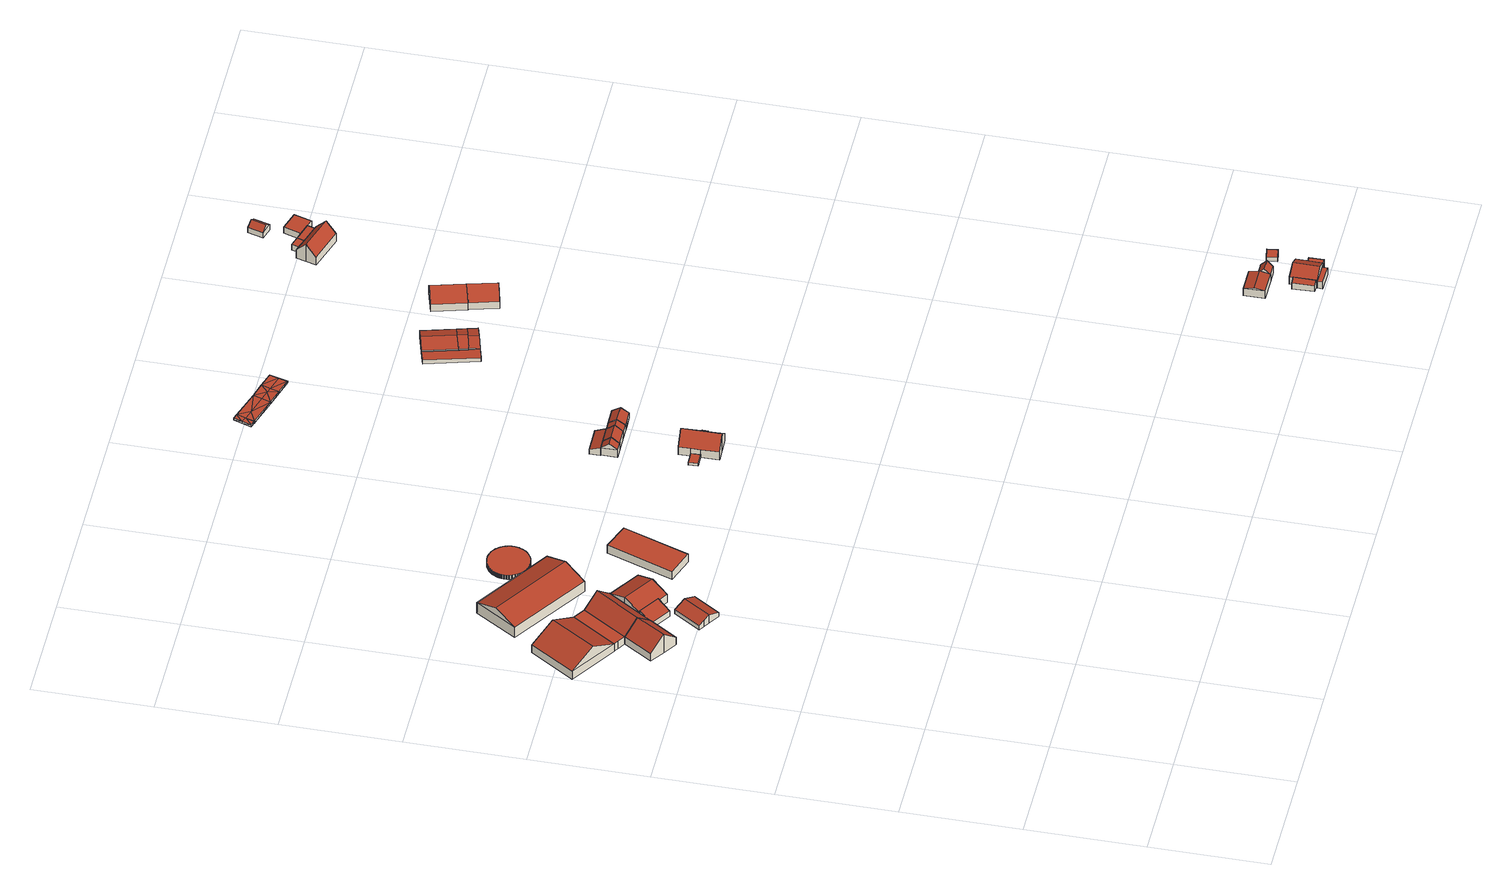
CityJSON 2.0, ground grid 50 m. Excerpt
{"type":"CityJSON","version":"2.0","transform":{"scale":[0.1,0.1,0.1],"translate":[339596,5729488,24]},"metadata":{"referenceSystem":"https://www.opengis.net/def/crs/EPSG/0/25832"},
"CityObjects":{
"building1":{"type":"Building","attributes":{"name":"Schniederskath","Geometrietyp2DReferenz":"3000","Gemeindeschluessel":"05170012","function":"31001_1210","roofType":"3100","measuredHeight":9.64},"address":[{"country":"Germany","locality":"Hamminkeln","thoroughfareNumber":"18","thoroughfareName":"Am Mühlenbach"}],"geometry":[{"type":"Solid","lod":"2","boundaries":[[[[0,1,2,3]],[[4,5,1,0]],[[6,7,5,4]],[[8,9,7,6]],[[10,11,9,8]],[[12,13,11,10]],[[3,2,13,12]],[[4,0,3,6]],[[12,10,8,6,3]],[[1,5,7,9,11,13,2]]]],"semantics":{"surfaces":[{"type":"WallSurface"},{"type":"RoofSurface"},{"type":"GroundSurface"}],"values":[[0,0,0,0,0,0,0,1,1,2]]}}]},
"building2":{"type":"Building","attributes":{"Gemeindeschluessel":"05170012","Geometrietyp2DReferenz":"3000","function":"31001_2720"},"address":[{"country":"Germany","locality":"Hamminkeln","thoroughfareNumber":"18","thoroughfareName":"Am Mühlenbach"}],"children":["building2-1","building2-2"]},
"building2-1":{"type":"BuildingPart","attributes":{"roofType":"3100","measuredHeight":9.99},"parents":["building2"],"geometry":[{"type":"MultiSurface","lod":"2","boundaries":[[[14,15,16,17]],[[18,19,15,14]],[[17,16,20,21]],[[14,22,18]],[[21,23,17]],[[17,23,22,14]],[[18,22,23,21]],[[15,19,20,16]],[[24,25,20,19]],[[25,24,18,21]]],"semantics":{"surfaces":[{"type":"WallSurface"},{"type":"RoofSurface"},{"type":"GroundSurface"},{"type":"ClosureSurface"}],"values":[0,0,0,0,0,1,1,2,0,3]}}]},
"building2-2":{"type":"BuildingPart","attributes":{"roofType":"1000","measuredHeight":3.8},"address":[{"country":"Germany","locality":"Hamminkeln","thoroughfareNumber":"18","thoroughfareName":"Am Mühlenbach"}],"parents":["building2"],"geometry":[{"type":"Solid","lod":"2","boundaries":[[[[21,25,26,27]],[[28,29,24,18]],[[4,30,29,28]],[[27,26,30,4]],[[28,18,21,27,4]],[[25,24,29,30,26]],[[18,24,25,21]]]],"semantics":{"surfaces":[{"type":"WallSurface"},{"type":"RoofSurface"},{"type":"GroundSurface"},{"type":"ClosureSurface"}],"values":[[0,0,0,0,1,2,3]]}}]},
"building3":{"type":"Building","attributes":{"Geometrietyp2DReferenz":"3000","Gemeindeschluessel":"05170012","function":"31001_2720","roofType":"3100","measuredHeight":9.67},"address":[{"country":"Germany","locality":"Hamminkeln","thoroughfareNumber":"18","thoroughfareName":"Am Mühlenbach"}],"geometry":[{"type":"Solid","lod":"2","boundaries":[[[[8,31,32,33]],[[4,30,31,8]],[[28,29,30,4]],[[33,32,29,28]],[[8,6,4]],[[28,34,33]],[[33,34,6,8]],[[4,6,34,28]],[[31,30,29,32]]]],"semantics":{"surfaces":[{"type":"WallSurface"},{"type":"RoofSurface"},{"type":"GroundSurface"}],"values":[[0,0,0,0,0,0,1,1,2]]}}]},
"building4":{"type":"Building","attributes":{"Geometrietyp2DReferenz":"3000","Gemeindeschluessel":"05170012","function":"31001_2720","roofType":"3100","measuredHeight":4.35},"address":[{"country":"Germany","locality":"Hamminkeln","thoroughfareNumber":"18","thoroughfareName":"Am Mühlenbach"}],"geometry":[{"type":"Solid","lod":"2","boundaries":[[[[35,36,37,38]],[[39,40,36,35]],[[41,42,40,39]],[[43,44,42,41]],[[45,46,44,43]],[[47,48,46,45]],[[49,50,48,47]],[[38,37,50,49]],[[38,49,47,45,35]],[[43,41,39,35,45]],[[36,40,42,44,46,48,50,37]]]],"semantics":{"surfaces":[{"type":"WallSurface"},{"type":"RoofSurface"},{"type":"GroundSurface"}],"values":[[0,0,0,0,0,0,0,0,1,1,2]]}}]},
"building5":{"type":"Building","attributes":{"Gemeindeschluessel":"05170012","Geometrietyp2DReferenz":"3000","function":"31001_2720"},"address":[{"country":"Germany","locality":"Hamminkeln","thoroughfareNumber":"18","thoroughfareName":"Am Mühlenbach"}],"children":["building5-1","building5-2"]},
"building5-1":{"type":"BuildingPart","attributes":{"roofType":"3100","measuredHeight":7.13},"parents":["building5"],"geometry":[{"type":"Solid","lod":"2","boundaries":[[[[51,52,53,54]],[[33,55,52,51]],[[56,57,55,33]],[[58,59,57,56]],[[60,61,59,58]],[[62,63,61,60]],[[64,65,63,62]],[[66,67,65,64]],[[60,58,56,33,51,62]],[[54,66,64,62,51]],[[53,52,55,57,59,61,63,65,67]],[[66,54,53,67]]]],"semantics":{"surfaces":[{"type":"WallSurface"},{"type":"RoofSurface"},{"type":"GroundSurface"},{"type":"ClosureSurface"}],"values":[[0,0,0,0,0,0,0,0,1,1,2,3]]}}]},
"building5-2":{"type":"BuildingPart","attributes":{"roofType":"2100","measuredHeight":5.29},"parents":["building5"],"geometry":[{"type":"MultiSurface","lod":"2","boundaries":[[[68,69,70,71]],[[72,53,69,68]],[[73,74,67,75]],[[71,70,74,73]],[[75,72,68,71,73]],[[69,53,67,74,70]],[[72,75,66,54]],[[67,53,54,66]]],"semantics":{"surfaces":[{"type":"WallSurface"},{"type":"RoofSurface"},{"type":"GroundSurface"},{"type":"ClosureSurface"}],"values":[0,0,0,0,1,2,0,3]}}]},
"building6":{"type":"Building","attributes":{"Geometrietyp2DReferenz":"3000","Gemeindeschluessel":"05170012","function":"31001_2720","roofType":"3100","measuredHeight":9.01},"address":[{"country":"Germany","locality":"Hamminkeln","thoroughfareNumber":"18","thoroughfareName":"Am Mühlenbach"}],"geometry":[{"type":"Solid","lod":"2","boundaries":[[[[76,77,78,79]],[[80,81,77,76]],[[82,83,81,80]],[[79,78,83,82]],[[76,84,80]],[[82,85,79]],[[79,85,84,76]],[[80,84,85,82]],[[77,81,83,78]]]],"semantics":{"surfaces":[{"type":"WallSurface"},{"type":"RoofSurface"},{"type":"GroundSurface"}],"values":[[0,0,0,0,0,0,1,1,2]]}}]},
"building7":{"type":"Building","attributes":{"Geometrietyp2DReferenz":"3000","Gemeindeschluessel":"05170012","function":"31001_2720","roofType":"1000","measuredHeight":4.17},"address":[{"country":"Germany","locality":"Hamminkeln","thoroughfareNumber":"18","thoroughfareName":"Am Mühlenbach"}],"geometry":[{"type":"Solid","lod":"2","boundaries":[[[[86,87,88,89]],[[90,91,87,86]],[[92,93,91,90]],[[89,88,93,92]],[[90,86,89,92]],[[87,91,93,88]]]],"semantics":{"surfaces":[{"type":"WallSurface"},{"type":"RoofSurface"},{"type":"GroundSurface"}],"values":[[0,0,0,0,1,2]]}}]},
"building8":{"type":"Building","attributes":{"Geometrietyp2DReferenz":"3000","Gemeindeschluessel":"05170012","function":"51003_1201","roofType":"1000","measuredHeight":1.95},"geometry":[{"type":"Solid","lod":"2","boundaries":[[[[94,95,96,97]],[[98,99,95,94]],[[100,101,99,98]],[[102,103,101,100]],[[104,105,103,102]],[[106,107,105,104]],[[108,109,107,106]],[[110,111,109,108]],[[112,113,111,110]],[[114,115,113,112]],[[116,117,115,114]],[[118,119,117,116]],[[120,121,119,118]],[[122,123,121,120]],[[124,125,123,122]],[[126,127,125,124]],[[128,129,127,126]],[[130,131,129,128]],[[132,133,131,130]],[[134,135,133,132]],[[136,137,135,134]],[[138,139,137,136]],[[140,141,139,138]],[[142,143,141,140]],[[144,145,143,142]],[[146,147,145,144]],[[148,149,147,146]],[[150,151,149,148]],[[152,153,151,150]],[[154,155,153,152]],[[156,157,155,154]],[[158,159,157,156]],[[160,161,159,158]],[[162,163,161,160]],[[164,165,163,162]],[[166,167,165,164]],[[168,169,167,166]],[[170,171,169,168]],[[172,173,171,170]],[[174,175,173,172]],[[176,177,175,174]],[[178,179,177,176]],[[180,181,179,178]],[[182,183,181,180]],[[184,185,183,182]],[[186,187,185,184]],[[188,189,187,186]],[[190,191,189,188]],[[192,193,191,190]],[[194,195,193,192]],[[196,197,195,194]],[[198,199,197,196]],[[200,201,199,198]],[[202,203,201,200]],[[204,205,203,202]],[[206,207,205,204]],[[208,209,207,206]],[[210,211,209,208]],[[212,213,211,210]],[[214,215,213,212]],[[216,217,215,214]],[[218,219,217,216]],[[220,221,219,218]],[[222,223,221,220]],[[224,225,223,222]],[[226,227,225,224]],[[228,229,227,226]],[[230,231,229,228]],[[232,233,231,230]],[[234,235,233,232]],[[236,237,235,234]],[[238,239,237,236]],[[240,241,239,238]],[[242,243,241,240]],[[244,245,243,242]],[[246,247,245,244]],[[248,249,247,246]],[[250,251,249,248]],[[252,253,251,250]],[[254,255,253,252]],[[256,257,255,254]],[[258,259,257,256]],[[260,261,259,258]],[[262,263,261,260]],[[264,265,263,262]],[[266,267,265,264]],[[268,269,267,266]],[[270,271,269,268]],[[272,273,271,270]],[[274,275,273,272]],[[276,277,275,274]],[[278,279,277,276]],[[280,281,279,278]],[[282,283,281,280]],[[284,285,283,282]],[[286,287,285,284]],[[288,289,287,286]],[[290,291,289,288]],[[292,293,291,290]],[[294,295,293,292]],[[296,297,295,294]],[[298,299,297,296]],[[300,301,299,298]],[[302,303,301,300]],[[304,305,303,302]],[[97,96,305,304]],[[302,300,298,296,294,292,290,288,286,284,282,280,278,276,274,272,270,268,266,264,262,260,258,256,254,252,250,248,246,244,242,240,238,236,234,232,230,228,226,224,222,220,218,216,214,212,210,208,206,204,202,200,198,196,194,192,190,188,186,184,182,180,178,176,174,172,170,168,166,164,162,160,158,156,154,152,150,148,146,144,142,140,138,136,134,132,130,128,126,124,122,120,118,116,114,112,110,108,106,104,102,100,98,94,97,304]],[[95,99,101,103,105,107,109,111,113,115,117,119,121,123,125,127,129,131,133,135,137,139,141,143,145,147,149,151,153,155,157,159,161,163,165,167,169,171,173,175,177,179,181,183,185,187,189,191,193,195,197,199,201,203,205,207,209,211,213,215,217,219,221,223,225,227,229,231,233,235,237,239,241,243,245,247,249,251,253,255,257,259,261,263,265,267,269,271,273,275,277,279,281,283,285,287,289,291,293,295,297,299,301,303,305,96]]]],"semantics":{"surfaces":[{"type":"WallSurface"},{"type":"RoofSurface"},{"type":"GroundSurface"}],"values":[[0,0,0,0,0,0,0,0,0,0,0,0,0,0,0,0,0,0,0,0,0,0,0,0,0,0,0,0,0,0,0,0,0,0,0,0,0,0,0,0,0,0,0,0,0,0,0,0,0,0,0,0,0,0,0,0,0,0,0,0,0,0,0,0,0,0,0,0,0,0,0,0,0,0,0,0,0,0,0,0,0,0,0,0,0,0,0,0,0,0,0,0,0,0,0,0,0,0,0,0,0,0,0,0,0,0,1,2]]}}]},
"building9":{"type":"Building","attributes":{"Geometrietyp2DReferenz":"3000","Gemeindeschluessel":"05170016","function":"31001_1210","roofType":"9999","measuredHeight":1.26},"address":[{"country":"Germany","locality":"Hünxe","thoroughfareNumber":"5","thoroughfareName":"An der Issel"}],"geometry":[{"type":"Solid","lod":"2","boundaries":[[[[306,307,308,309]],[[307,310,311,308]],[[306,312,310,307]],[[309,313,312,306]],[[308,311,313,309]],[[310,312,313,311]]]],"semantics":{"surfaces":[{"type":"RoofSurface"},{"type":"WallSurface"},{"type":"GroundSurface"}],"values":[[0,1,1,1,1,2]]}}]},
"building10":{"type":"Building","attributes":{"name":"Paßmann","Geometrietyp2DReferenz":"3000","Gemeindeschluessel":"05170016","function":"31001_1210","roofType":"3100","measuredHeight":8.77},"address":[{"country":"Germany","locality":"Hünxe","thoroughfareNumber":"5","thoroughfareName":"An der Issel"}],"geometry":[{"type":"Solid","lod":"2","boundaries":[[[[314,315,316,317]],[[318,319,315,314]],[[320,321,319,318]],[[322,323,321,320]],[[324,325,323,322]],[[326,327,325,324]],[[328,329,327,326]],[[330,331,329,328]],[[332,333,331,330]],[[317,316,333,332]],[[324,322,320,318,314,326]],[[317,332,330,328,326,314]],[[315,319,321,323,325,327,329,331,333,316]]]],"semantics":{"surfaces":[{"type":"WallSurface"},{"type":"RoofSurface"},{"type":"GroundSurface"}],"values":[[0,0,0,0,0,0,0,0,0,0,1,1,2]]}}]},
"building11":{"type":"Building","attributes":{"Geometrietyp2DReferenz":"3000","Gemeindeschluessel":"05170016","function":"31001_2720","roofType":"3100","measuredHeight":6.49},"address":[{"country":"Germany","locality":"Hünxe","thoroughfareNumber":"5","thoroughfareName":"An der Issel"}],"geometry":[{"type":"Solid","lod":"2","boundaries":[[[[334,335,336,337]],[[338,339,335,334]],[[340,341,339,338]],[[337,336,341,340]],[[334,342,338]],[[340,343,337]],[[337,343,342,334]],[[338,342,343,340]],[[335,339,341,336]]]],"semantics":{"surfaces":[{"type":"WallSurface"},{"type":"RoofSurface"},{"type":"GroundSurface"}],"values":[[0,0,0,0,0,0,1,1,2]]}}]},
"building12":{"type":"Building","attributes":{"Geometrietyp2DReferenz":"3000","Gemeindeschluessel":"05170016","function":"31001_2720","roofType":"2100","measuredHeight":3.95},"address":[{"country":"Germany","locality":"Hünxe","thoroughfareNumber":"5","thoroughfareName":"An der Issel"}],"geometry":[{"type":"Solid","lod":"2","boundaries":[[[[338,344,345,346]],[[347,348,344,338]],[[349,350,348,347]],[[351,352,350,349]],[[353,354,352,351]],[[346,345,354,353]],[[351,349,347,338,346,353]],[[344,348,350,352,354,345]]]],"semantics":{"surfaces":[{"type":"WallSurface"},{"type":"RoofSurface"},{"type":"GroundSurface"}],"values":[[0,0,0,0,0,0,1,2]]}}]},
"building13":{"type":"Building","attributes":{"Geometrietyp2DReferenz":"3000","Gemeindeschluessel":"05170016","function":"31001_2720","roofType":"3100","measuredHeight":6.54},"address":[{"country":"Germany","locality":"Hünxe","thoroughfareNumber":"5","thoroughfareName":"An der Issel"}],"geometry":[{"type":"Solid","lod":"2","boundaries":[[[[337,355,356,357]],[[340,358,355,337]],[[359,360,358,340]],[[357,356,360,359]],[[337,343,340]],[[359,361,357]],[[357,361,343,337]],[[340,343,361,359]],[[355,358,360,356]]]],"semantics":{"surfaces":[{"type":"WallSurface"},{"type":"RoofSurface"},{"type":"GroundSurface"}],"values":[[0,0,0,0,0,0,1,1,2]]}}]},
"building14":{"type":"Building","attributes":{"Geometrietyp2DReferenz":"3000","Gemeindeschluessel":"05170016","function":"31001_2720","roofType":"1000","measuredHeight":1.88},"address":[{"country":"Germany","locality":"Hünxe","thoroughfareNumber":"5","thoroughfareName":"An der Issel"}],"geometry":[{"type":"Solid","lod":"2","boundaries":[[[[362,363,364,365]],[[366,367,363,362]],[[368,369,367,366]],[[365,364,369,368]],[[366,362,365,368]],[[363,367,369,364]]]],"semantics":{"surfaces":[{"type":"WallSurface"},{"type":"RoofSurface"},{"type":"GroundSurface"}],"values":[[0,0,0,0,1,2]]}}]},
"building15":{"type":"Building","attributes":{"Geometrietyp2DReferenz":"3000","Gemeindeschluessel":"05170016","function":"31001_2720","roofType":"3100","measuredHeight":5.15},"address":[{"country":"Germany","locality":"Hünxe","thoroughfareNumber":"5","thoroughfareName":"An der Issel"}],"geometry":[{"type":"Solid","lod":"2","boundaries":[[[[370,371,372,373]],[[374,375,371,370]],[[376,377,375,374]],[[378,379,377,376]],[[380,381,379,378]],[[382,383,381,380]],[[373,372,383,382]],[[378,376,374,370,380]],[[373,382,380,370]],[[371,375,377,379,381,383,372]]]],"semantics":{"surfaces":[{"type":"WallSurface"},{"type":"RoofSurface"},{"type":"GroundSurface"}],"values":[[0,0,0,0,0,0,0,1,1,2]]}}]},
"building16":{"type":"Building","attributes":{"Geometrietyp2DReferenz":"3000","Gemeindeschluessel":"05170016","function":"31001_2720","roofType":"3100","measuredHeight":5.07},"address":[{"country":"Germany","locality":"Hünxe","thoroughfareNumber":"5","thoroughfareName":"An der Issel"}],"geometry":[{"type":"Solid","lod":"2","boundaries":[[[[382,384,385,386]],[[380,387,384,382]],[[378,388,387,380]],[[389,390,388,378]],[[391,392,390,389]],[[393,394,392,391]],[[386,385,394,393]],[[389,378,380,391]],[[382,386,393,391,380]],[[384,387,388,390,392,394,385]]]],"semantics":{"surfaces":[{"type":"WallSurface"},{"type":"RoofSurface"},{"type":"GroundSurface"}],"values":[[0,0,0,0,0,0,0,1,1,2]]}}]},
"building17":{"type":"Building","attributes":{"Geometrietyp2DReferenz":"2000","Gemeindeschluessel":"05170016","function":"53001_1800","roofType":"9999","measuredHeight":1},"geometry":[{"type":"Solid","lod":"2","boundaries":[[[[395,396,397]],[[396,398,397]],[[399,400,395]],[[400,396,395]],[[401,402,399]],[[402,400,399]],[[403,404,401]],[[404,402,401]],[[405,406,403]],[[406,404,403]],[[407,408,405]],[[408,406,405]],[[409,410,407]],[[410,408,407]],[[411,412,409]],[[412,410,409]],[[413,414,411]],[[414,412,411]],[[415,416,413]],[[416,414,413]],[[417,418,415]],[[418,416,415]],[[419,420,417]],[[420,418,417]],[[421,422,419]],[[422,420,419]],[[397,398,421]],[[398,422,421]],[[422,398,423]],[[423,398,400]],[[400,398,396]],[[423,400,424]],[[424,400,402]],[[424,402,425]],[[425,402,426]],[[426,402,404]],[[426,404,427]],[[427,404,408]],[[408,404,406]],[[408,410,427]],[[427,410,412]],[[427,412,426]],[[426,412,414]],[[426,414,425]],[[425,414,424]],[[424,414,416]],[[424,416,423]],[[423,416,418]],[[423,418,420]],[[423,420,422]],[[421,428,397]],[[428,399,397]],[[399,395,397]],[[428,429,399]],[[429,401,399]],[[429,430,401]],[[430,431,401]],[[431,403,401]],[[431,432,403]],[[432,407,403]],[[407,405,403]],[[407,432,409]],[[432,411,409]],[[432,431,411]],[[431,413,411]],[[431,430,413]],[[430,429,413]],[[429,415,413]],[[429,428,415]],[[428,417,415]],[[428,419,417]],[[428,421,419]]]],"semantics":{"surfaces":[{"type":"WallSurface"},{"type":"GroundSurface"},{"type":"RoofSurface"}],"values":[[0,0,0,0,0,0,0,0,0,0,0,0,0,0,0,0,0,0,0,0,0,0,0,0,0,0,0,0,1,1,1,1,1,1,1,1,1,1,1,1,1,1,1,1,1,1,1,1,1,1,2,2,2,2,2,2,2,2,2,2,2,2,2,2,2,2,2,2,2,2,2,2]]}}]},
"building18":{"type":"Building","attributes":{"Gemeindeschluessel":"05170016","Geometrietyp2DReferenz":"3000","function":"31001_2720"},"address":[{"country":"Germany","locality":"Hünxe","thoroughfareNumber":"3","thoroughfareName":"An der Issel"}],"children":["building18-1","building18-2"]},
"building18-1":{"type":"BuildingPart","attributes":{"roofType":"2100","measuredHeight":2.84},"parents":["building18"],"geometry":[{"type":"Solid","lod":"2","boundaries":[[[[433,434,435,436]],[[437,438,434,433]],[[439,440,438,437]],[[441,442,440,439]],[[443,444,442,441]],[[441,439,437,433,436,443]],[[434,438,440,442,444,435]],[[443,436,435,444]]]],"semantics":{"surfaces":[{"type":"WallSurface"},{"type":"RoofSurface"},{"type":"GroundSurface"},{"type":"ClosureSurface"}],"values":[[0,0,0,0,0,1,2,3]]}}]},
"building18-2":{"type":"BuildingPart","attributes":{"roofType":"3100","measuredHeight":4.82},"parents":["building18"],"geometry":[{"type":"MultiSurface","lod":"2","boundaries":[[[445,446,444,447]],[[448,449,446,445]],[[450,451,449,448]],[[452,453,451,450]],[[454,435,453,452]],[[447,454,452,445]],[[450,448,445,452]],[[446,449,451,453,435,444]],[[454,447,443,436]],[[444,435,436,443]]],"semantics":{"surfaces":[{"type":"WallSurface"},{"type":"RoofSurface"},{"type":"GroundSurface"},{"type":"ClosureSurface"}],"values":[0,0,0,0,0,1,1,2,0,3]}}]},
"building19":{"type":"Building","attributes":{"Geometrietyp2DReferenz":"3000","Gemeindeschluessel":"05170016","function":"31001_2720","roofType":"3100","measuredHeight":5.29},"address":[{"country":"Germany","locality":"Hünxe","thoroughfareNumber":"3","thoroughfareName":"An der Issel"}],"geometry":[{"type":"Solid","lod":"2","boundaries":[[[[448,455,456,457]],[[447,458,455,448]],[[459,460,458,447]],[[457,456,460,459]],[[448,461,447]],[[459,462,457]],[[457,462,461,448]],[[447,461,462,459]],[[455,458,460,456]]]],"semantics":{"surfaces":[{"type":"WallSurface"},{"type":"RoofSurface"},{"type":"GroundSurface"}],"values":[[0,0,0,0,0,0,1,1,2]]}}]},
"building20":{"type":"Building","attributes":{"Geometrietyp2DReferenz":"3000","Gemeindeschluessel":"05170016","function":"31001_2720","roofType":"3100","measuredHeight":5.4},"address":[{"country":"Germany","locality":"Hünxe","thoroughfareNumber":"3","thoroughfareName":"An der Issel"}],"geometry":[{"type":"Solid","lod":"2","boundaries":[[[[457,463,464,465]],[[459,442,463,457]],[[466,440,442,459]],[[465,464,440,466]],[[457,462,459]],[[466,467,465]],[[465,467,462,457]],[[459,462,467,466]],[[463,442,440,464]]]],"semantics":{"surfaces":[{"type":"WallSurface"},{"type":"RoofSurface"},{"type":"GroundSurface"}],"values":[[0,0,0,0,0,0,1,1,2]]}}]},
"building21":{"type":"Building","attributes":{"Geometrietyp2DReferenz":"3000","Gemeindeschluessel":"05170016","function":"51009_1610","roofType":"2100","measuredHeight":3.89},"geometry":[{"type":"Solid","lod":"2","boundaries":[[[[468,469,470,471]],[[472,473,469,468]],[[474,475,473,472]],[[471,470,475,474]],[[472,468,471,474]],[[469,473,475,470]]]],"semantics":{"surfaces":[{"type":"WallSurface"},{"type":"RoofSurface"},{"type":"GroundSurface"}],"values":[[0,0,0,0,1,2]]}}]},
"building22":{"type":"Building","attributes":{"Gemeindeschluessel":"05170016","Geometrietyp2DReferenz":"3000","function":"31001_2723"},"address":[{"country":"Germany","locality":"Hünxe","thoroughfareNumber":"1","thoroughfareName":"An der Issel"}],"children":["building22-1","building22-2"]},
"building22-1":{"type":"BuildingPart","attributes":{"roofType":"3100","measuredHeight":4.74},"parents":["building22"],"geometry":[{"type":"MultiSurface","lod":"2","boundaries":[[[476,477,478,479]],[[480,481,477,476]],[[482,483,481,480]],[[476,484,480]],[[479,485,484,476]],[[480,484,485,482]],[[477,481,483,478]],[[482,486,487,488,483]],[[489,479,490]],[[478,488,487,490]],[[486,489,490,487]],[[491,486,482,485]],[[479,489,492]],[[492,489,486,491]]],"semantics":{"surfaces":[{"type":"WallSurface"},{"type":"RoofSurface"},{"type":"GroundSurface"},{"type":"ClosureSurface"}],"values":[0,0,0,0,1,1,2,0,0,3,3,0,0,3]}}]},
"building22-2":{"type":"BuildingPart","attributes":{"roofType":"3100","measuredHeight":6.16},"parents":["building22"],"geometry":[{"type":"MultiSurface","lod":"2","boundaries":[[[493,494,488,487]],[[495,496,494,493]],[[490,478,496,495]],[[493,497,495]],[[487,498,497,493]],[[495,497,498,490]],[[494,496,478,488]],[[490,487,488,478]],[[491,492,498]],[[487,490,489,486]],[[486,489,492,491]]],"semantics":{"surfaces":[{"type":"WallSurface"},{"type":"RoofSurface"},{"type":"GroundSurface"},{"type":"ClosureSurface"}],"values":[0,0,0,0,1,1,2,3,0,3,3]}}]},
"building23":{"type":"Building","attributes":{"Gemeindeschluessel":"05170016","Geometrietyp2DReferenz":"3000","function":"31001_1010"},"address":[{"country":"Germany","locality":"Hünxe","thoroughfareNumber":"1","thoroughfareName":"An der Issel"}],"children":["building23-1","building23-2","building23-3"]},
"building23-1":{"type":"BuildingPart","attributes":{"roofType":"3100","measuredHeight":6.59},"parents":["building23"],"geometry":[{"type":"MultiSurface","lod":"2","boundaries":[[[499,500,501,502]],[[503,504,500,499]],[[505,506,502]],[[499,507,503]],[[503,507,506,505]],[[502,506,507,499]],[[508,501,500,504]],[[503,509,510,504]],[[508,510,509,505]],[[505,511,512,508]],[[501,512,511,502]]],"semantics":{"surfaces":[{"type":"WallSurface"},{"type":"RoofSurface"},{"type":"GroundSurface"},{"type":"ClosureSurface"}],"values":[0,0,0,0,1,1,2,0,3,0,3]}}]},
"building23-2":{"type":"BuildingPart","attributes":{"roofType":"1000","measuredHeight":3.62},"parents":["building23"],"geometry":[{"type":"Solid","lod":"2","boundaries":[[[[513,514,512,511]],[[515,516,514,513]],[[502,501,516,515]],[[515,513,511,502]],[[514,516,501,512]],[[511,512,501,502]]]],"semantics":{"surfaces":[{"type":"WallSurface"},{"type":"RoofSurface"},{"type":"GroundSurface"},{"type":"ClosureSurface"}],"values":[[0,0,0,1,2,3]]}}]},
"building23-3":{"type":"BuildingPart","attributes":{"roofType":"1000","measuredHeight":3.62},"parents":["building23"],"geometry":[{"type":"Solid","lod":"2","boundaries":[[[[505,508,517,518]],[[519,520,510,509]],[[518,517,520,519]],[[509,505,518,519]],[[508,510,520,517]],[[509,510,508,505]]]],"semantics":{"surfaces":[{"type":"WallSurface"},{"type":"RoofSurface"},{"type":"GroundSurface"},{"type":"ClosureSurface"}],"values":[[0,0,0,1,2,3]]}}]},
"building24":{"type":"Building","attributes":{"Geometrietyp2DReferenz":"3000","Gemeindeschluessel":"05170016","function":"31001_1210","roofType":"3100","measuredHeight":8.55},"address":[{"country":"Germany","locality":"Hünxe","thoroughfareNumber":"3","thoroughfareName":"An der Issel"}],"geometry":[{"type":"Solid","lod":"2","boundaries":[[[[521,522,523,524]],[[525,526,522,521]],[[527,528,526,525]],[[524,523,528,527]],[[521,529,525]],[[527,530,524]],[[524,530,529,521]],[[525,529,530,527]],[[522,526,528,523]]]],"semantics":{"surfaces":[{"type":"WallSurface"},{"type":"RoofSurface"},{"type":"GroundSurface"}],"values":[[0,0,0,0,0,0,1,1,2]]}}]},
"building25":{"type":"Building","attributes":{"Geometrietyp2DReferenz":"3000","Gemeindeschluessel":"05170016","function":"31001_2720","roofType":"3100","measuredHeight":8.78},"address":[{"country":"Germany","locality":"Hünxe","thoroughfareNumber":"3","thoroughfareName":"An der Issel"}],"geometry":[{"type":"Solid","lod":"2","boundaries":[[[[524,531,532,533]],[[527,534,531,524]],[[535,536,534,527]],[[533,532,536,535]],[[524,530,527]],[[535,537,533]],[[533,537,530,524]],[[527,530,537,535]],[[531,534,536,532]]]],"semantics":{"surfaces":[{"type":"WallSurface"},{"type":"RoofSurface"},{"type":"GroundSurface"}],"values":[[0,0,0,0,0,0,1,1,2]]}}]},
"building26":{"type":"Building","attributes":{"Geometrietyp2DReferenz":"3000","Gemeindeschluessel":"05170016","function":"31001_2723","roofType":"1000","measuredHeight":2.27},"address":[{"country":"Germany","locality":"Hünxe","thoroughfareNumber":"1","thoroughfareName":"An der Issel"}],"geometry":[{"type":"Solid","lod":"2","boundaries":[[[[538,539,540,541]],[[542,543,539,538]],[[544,545,543,542]],[[541,540,545,544]],[[542,538,541,544]],[[539,543,545,540]]]],"semantics":{"surfaces":[{"type":"WallSurface"},{"type":"RoofSurface"},{"type":"GroundSurface"}],"values":[[0,0,0,0,1,2]]}}]},
"building27":{"type":"Building","attributes":{"Geometrietyp2DReferenz":"3000","Gemeindeschluessel":"05170016","function":"31001_1010","roofType":"3100","measuredHeight":9},"address":[{"country":"Germany","locality":"Hünxe","thoroughfareNumber":"10","thoroughfareName":"An der Issel"}],"geometry":[{"type":"Solid","lod":"2","boundaries":[[[[546,547,548,549]],[[550,551,547,546]],[[552,553,551,550]],[[554,555,553,552]],[[556,557,555,554]],[[558,559,557,556]],[[560,561,559,558]],[[549,548,561,560]],[[556,554,552,550,546,558]],[[549,560,558,546]],[[547,551,553,555,557,559,561,548]]]],"semantics":{"surfaces":[{"type":"WallSurface"},{"type":"RoofSurface"},{"type":"GroundSurface"}],"values":[[0,0,0,0,0,0,0,0,1,1,2]]}}]},
"building28":{"type":"Building","attributes":{"Geometrietyp2DReferenz":"3000","Gemeindeschluessel":"05170016","function":"31001_1010","roofType":"1000","measuredHeight":3.01},"address":[{"country":"Germany","locality":"Hünxe","thoroughfareNumber":"10","thoroughfareName":"An der Issel"}],"geometry":[{"type":"Solid","lod":"2","boundaries":[[[[562,563,564,565]],[[566,567,563,562]],[[568,569,567,566]],[[565,564,569,568]],[[566,562,565,568]],[[563,567,569,564]]]],"semantics":{"surfaces":[{"type":"WallSurface"},{"type":"RoofSurface"},{"type":"GroundSurface"}],"values":[[0,0,0,0,1,2]]}}]},
"building29":{"type":"Building","attributes":{"Geometrietyp2DReferenz":"3000","Gemeindeschluessel":"05170016","function":"31001_1010","roofType":"1000","measuredHeight":2.85},"address":[{"country":"Germany","locality":"Hünxe","thoroughfareNumber":"10","thoroughfareName":"An der Issel"}],"geometry":[{"type":"Solid","lod":"2","boundaries":[[[[570,571,572,573]],[[574,575,571,570]],[[576,577,575,574]],[[578,579,577,576]],[[580,581,579,578]],[[573,572,581,580]],[[578,576,574,570,573,580]],[[571,575,577,579,581,572]]]],"semantics":{"surfaces":[{"type":"WallSurface"},{"type":"RoofSurface"},{"type":"GroundSurface"}],"values":[[0,0,0,0,0,0,1,2]]}}]},
"building30":{"type":"Building","attributes":{"Geometrietyp2DReferenz":"3000","Gemeindeschluessel":"05170016","function":"31001_2463","roofType":"1000","measuredHeight":2.99},"address":[{"country":"Germany","locality":"Hünxe","thoroughfareNumber":"10","thoroughfareName":"An der Issel"}],"geometry":[{"type":"Solid","lod":"2","boundaries":[[[[582,583,584,585]],[[586,587,583,582]],[[576,588,587,586]],[[574,589,588,576]],[[570,590,589,574]],[[585,584,590,570]],[[574,576,586,582,585,570]],[[583,587,588,589,590,584]]]],"semantics":{"surfaces":[{"type":"WallSurface"},{"type":"RoofSurface"},{"type":"GroundSurface"}],"values":[[0,0,0,0,0,0,1,2]]}}]},
"building31":{"type":"Building","attributes":{"Geometrietyp2DReferenz":"3000","Gemeindeschluessel":"05170016","function":"31001_2723","roofType":"3100","measuredHeight":4.67},"address":[{"country":"Germany","locality":"Hünxe","thoroughfareNumber":"10","thoroughfareName":"An der Issel"}],"geometry":[{"type":"Solid","lod":"2","boundaries":[[[[591,592,593,594]],[[595,596,592,591]],[[597,598,596,595]],[[594,593,598,597]],[[591,599,595]],[[597,600,594]],[[594,600,599,591]],[[595,599,600,597]],[[592,596,598,593]]]],"semantics":{"surfaces":[{"type":"WallSurface"},{"type":"RoofSurface"},{"type":"GroundSurface"}],"values":[[0,0,0,0,0,0,1,1,2]]}}]}
},
"vertices":[
[167,2141,53],[167,2141,16],[225,2102,16],[225,2102,112],[246,2262,53],[246,2262,16],[304,2224,112],[304,2224,16],[363,2186,53],[363,2186,16],[359,2179,53],[359,2179,16],[284,2064,53],[284,2064,16],
[123,2612,53],[123,2612,12],[1,2423,12],[1,2423,53],[319,2484,53],[319,2484,12],[196,2295,12],[196,2295,53],[221,2548,112],[98,2359,112],[319,2484,15],[196,2295,15],
[212,2284,15],[212,2284,53],[369,2452,53],[369,2452,15],[246,2262,15],
[363,2186,15],[486,2375,15],[486,2375,53],[428,2413,112],
[439,1964,56],[439,1964,12],[485,1934,12],[485,1934,33],[416,1978,45],[416,1978,12],[393,1993,33],[393,1993,12],[468,2108,33],[468,2108,12],[514,2078,56],[514,2078,12],[560,2048,33],[560,2048,12],[538,2016,33],[538,2016,12],
[439,2303,85],[439,2303,14],[394,2234,14],[394,2234,55],[486,2375,14],[489,2374,53],[489,2374,14],[486,2370,55],[486,2370,14],[613,2287,55],[613,2287,14],[568,2219,85],[568,2219,14],[524,2150,55],[524,2150,14],[480,2178,55],[480,2178,14],
[363,2186,45],[363,2186,14],[359,2179,14],[359,2179,42],[394,2234,66],[444,2123,42],[444,2123,14],[480,2178,67],
[638,2659,64],[638,2659,11],[311,2872,11],[311,2872,64],[523,2483,64],[523,2483,11],[197,2696,64],[197,2696,11],[581,2571,101],[254,2784,101],
[660,2160,55],[660,2160,13],[775,2119,13],[775,2119,55],[762,2442,55],[762,2442,13],[876,2400,55],[876,2400,13],
[535,2775,32],[535,2775,12],[538,2769,12],[538,2769,32],[533,2780,32],[533,2780,12],[531,2786,32],[531,2786,12],[530,2791,32],[530,2791,12],[529,2796,32],[529,2796,12],[529,2801,32],[529,2801,12],[528,2806,32],[528,2806,12],[528,2811,32],[528,2811,12],[528,2816,32],[528,2816,12],[529,2820,32],[529,2820,12],[530,2824,32],[530,2824,12],[530,2828,32],[530,2828,12],[531,2832,32],[531,2832,12],[532,2835,32],[532,2835,12],[534,2839,32],[534,2839,12],[535,2843,32],[535,2843,12],[537,2847,32],[537,2847,12],[539,2851,32],[539,2851,12],[541,2855,32],[541,2855,12],[544,2859,32],[544,2859,12],[547,2863,32],[547,2863,12],[551,2867,32],[551,2867,12],[555,2871,32],[555,2871,12],[559,2875,32],[559,2875,12],[563,2879,32],[563,2879,12],[568,2882,32],[568,2882,12],[572,2884,32],[572,2884,12],[573,2885,32],[573,2885,12],[579,2888,32],[579,2888,12],[586,2891,32],[586,2891,12],[592,2893,32],[592,2893,12],[598,2894,32],[598,2894,12],[605,2895,32],[605,2895,12],[611,2896,32],[611,2896,12],[617,2896,32],[617,2896,12],[622,2896,32],[622,2896,12],[628,2895,32],[628,2895,12],[633,2894,32],[633,2894,12],[638,2893,32],[638,2893,12],[643,2892,32],[643,2892,12],[647,2890,32],[647,2890,12],[652,2888,32],[652,2888,12],[655,2887,32],[655,2887,12],[659,2885,32],[659,2885,12],[663,2883,32],[663,2883,12],[666,2880,32],[666,2880,12],[669,2878,32],[669,2878,12],[672,2876,32],[672,2876,12],[675,2873,32],[675,2873,12],[678,2870,32],[678,2870,12],[681,2867,32],[681,2867,12],[684,2863,32],[684,2863,12],[687,2859,32],[687,2859,12],[690,2855,32],[690,2855,12],[693,2850,32],[693,2850,12],[695,2845,32],[695,2845,12],[697,2840,32],[697,2840,12],[699,2834,32],[699,2834,12],[701,2828,32],[701,2828,12],[702,2822,32],[702,2822,12],[703,2816,32],[703,2816,12],[703,2809,32],[703,2809,12],[703,2802,32],[703,2802,12],[702,2795,32],[702,2795,12],[702,2794,32],[702,2794,12],[701,2792,32],[701,2792,12],[700,2785,32],[700,2785,12],[697,2778,32],[697,2778,12],[695,2772,32],[695,2772,12],[692,2766,32],[692,2766,12],[688,2760,32],[688,2760,12],[685,2755,32],[685,2755,12],[681,2750,32],[681,2750,12],[677,2746,32],[677,2746,12],[672,2742,32],[672,2742,12],[668,2739,32],[668,2739,12],[664,2736,32],[664,2736,12],[659,2733,32],[659,2733,12],[655,2731,32],[655,2731,12],[651,2729,32],[651,2729,12],[646,2727,32],[646,2727,12],[642,2725,32],[642,2725,12],[638,2724,32],[638,2724,12],[634,2723,32],[634,2723,12],[631,2723,32],[631,2723,12],[627,2722,32],[627,2722,12],[623,2722,32],[623,2722,12],[619,2721,32],[619,2721,12],[614,2721,32],[614,2721,12],[610,2722,32],[610,2722,12],[605,2722,32],[605,2722,12],[600,2723,32],[600,2723,12],[595,2724,32],[595,2724,12],[590,2725,32],[590,2725,12],[585,2727,32],[585,2727,12],[580,2729,32],[580,2729,12],[574,2732,32],[574,2732,12],[569,2735,32],[569,2735,12],[564,2738,32],[564,2738,12],[559,2742,32],[559,2742,12],[554,2747,32],[554,2747,12],[549,2752,32],[549,2752,12],[545,2758,32],[545,2758,12],[541,2764,32],[541,2764,12],[540,2766,32],[540,2766,12],
[1337,2238,29],[1338,2198,29],[1391,2200,29],[1390,2240,29],[1338,2198,16],[1391,2200,16],[1337,2238,16],[1390,2240,16],
[1449,2125,103],[1449,2125,15],[1505,2127,15],[1505,2127,55],[1393,2123,55],[1393,2123,15],[1391,2200,55],[1391,2200,15],[1390,2240,55],[1390,2240,15],[1389,2290,55],[1389,2290,15],[1445,2292,103],[1445,2292,15],[1500,2294,55],[1500,2294,15],[1503,2221,55],[1503,2221,15],[1503,2198,55],[1503,2198,15],
[1329,2521,48],[1329,2521,10],[1370,2522,10],[1370,2522,48],[1328,2589,48],[1328,2589,10],[1369,2590,48],[1369,2590,10],[1329,2555,75],[1369,2556,75],
[1328,2589,8],[1369,2590,8],[1369,2590,47],[1328,2636,30],[1328,2636,8],[1444,2637,30],[1444,2637,8],[1445,2592,47],[1445,2592,8],[1442,2592,47],[1442,2592,8],
[1370,2522,9],[1443,2522,9],[1443,2522,48],[1369,2590,9],[1442,2592,48],[1442,2592,9],[1443,2557,75],
[1530,2198,35],[1530,2198,16],[1530,2222,16],[1530,2222,35],[1503,2198,35],[1503,2198,16],[1503,2221,35],[1503,2221,16],
[1443,2557,62],[1443,2557,11],[1443,2522,11],[1443,2522,40],[1442,2592,40],[1442,2592,11],[1445,2592,40],[1445,2592,11],[1490,2593,40],[1490,2593,11],[1490,2558,62],[1490,2558,11],[1490,2523,40],[1490,2523,11],
[1490,2523,12],[1506,2523,12],[1506,2523,40],[1490,2558,12],[1490,2593,12],[1563,2594,40],[1563,2594,12],[1563,2559,62],[1563,2559,12],[1564,2524,40],[1564,2524,12],
[1224,4045,28],[1224,4045,18],[1211,4008,28],[1211,4008,18],[1246,4038,28],[1246,4038,18],[1370,3999,27],[1370,3999,17],[1438,3980,27],[1438,3980,17],[1505,3961,26],[1505,3961,16],[1494,3922,26],[1494,3922,16],[1483,3884,26],[1483,3884,16],[1416,3903,27],[1416,3903,17],[1347,3923,27],[1347,3923,17],[1223,3961,28],[1223,3961,18],[1221,3961,28],[1221,3961,18],[1220,3962,28],[1220,3962,18],[1198,3970,28],[1198,3970,18],[1234,4000,18],[1278,3987,17],[1360,3961,17],[1402,3949,17],[1427,3941,17],[1234,4000,28],[1278,3987,27],[1360,3961,27],[1402,3949,27],[1427,3941,27],
[1769,3165,33],[1769,3165,13],[1810,3177,13],[1810,3177,41],[1708,3387,33],[1708,3387,13],[1749,3399,41],[1749,3399,13],[1787,3259,41],[1787,3259,13],[1798,3220,41],[1798,3220,13],
[1856,3236,61],[1856,3236,13],[1798,3220,46],[1914,3252,46],[1914,3252,13],[1925,3210,46],[1925,3210,13],[1868,3193,61],[1868,3193,13],[1810,3177,46],
[1914,3252,14],[1903,3292,14],[1903,3292,46],[1798,3220,14],[1787,3259,46],[1787,3259,14],[1856,3236,67],[1845,3276,67],
[1903,3292,13],[1864,3431,13],[1864,3431,46],[1749,3399,46],[1807,3415,67],
[2857,37,44],[2857,37,13],[2882,36,13],[2882,36,52],[2855,129,43],[2855,129,13],[2883,129,52],[2883,129,13],
[2781,219,48],[2781,219,10],[2883,220,10],[2883,220,48],[2780,308,48],[2780,308,10],[2882,308,48],[2882,308,10],[2780,263,58],[2883,264,58],[2883,269,48],[2883,270,46],[2883,270,10],[2883,221,48],[2883,220,46],[2883,260,57],[2883,222,48],
[2934,271,46],[2934,271,10],[2934,220,46],[2934,220,10],[2934,245,72],[2883,245,72],
[2883,144,47],[2883,144,11],[2882,32,11],[2882,32,47],[2994,143,47],[2994,143,11],[2993,31,47],[2937,31,77],[2938,143,77],[2993,31,11],[2993,93,47],[2993,93,11],[2969,31,47],[2969,31,11],
[2969,8,47],[2969,8,11],[2882,9,47],[2882,9,11],
[3013,31,11],[3013,31,47],[3013,93,47],[3013,93,11],
[2191,3188,58],[2191,3188,22],[2158,3308,22],[2158,3308,58],[2083,3157,58],[2083,3157,22],[2050,3277,58],[2050,3277,22],[2137,3172,107],[2104,3293,107],
[2158,3308,20],[2119,3449,20],[2119,3449,58],[2050,3277,20],[2011,3419,58],[2011,3419,20],[2065,3434,107],
[3050,224,32],[3050,224,10],[3044,269,10],[3044,269,32],[3004,217,32],[3004,217,10],[2998,262,32],[2998,262,10],
[2206,3961,104],[2206,3961,14],[2193,3918,14],[2193,3918,56],[2219,4005,56],[2219,4005,14],[2250,3995,56],[2250,3995,14],[2291,3982,56],[2291,3982,14],[2372,3957,56],[2372,3957,14],[2359,3914,104],[2359,3914,14],[2346,3871,56],[2346,3871,14],
[2302,4019,45],[2302,4019,15],[2260,4032,15],[2260,4032,45],[2291,3982,45],[2291,3982,15],[2250,3995,45],[2250,3995,15],
[2331,4010,44],[2331,4010,16],[2302,4019,16],[2302,4019,44],[2383,3995,44],[2383,3995,16],[2383,3993,44],[2383,3993,16],[2372,3957,44],[2372,3957,16],[2291,3982,44],[2291,3982,16],
[2436,4059,44],[2436,4059,14],[2354,4084,14],[2354,4084,44],[2414,3984,44],[2414,3984,14],[2383,3993,14],[2383,3995,14],[2331,4010,14],
[2329,4223,39],[2329,4223,11],[2310,4157,11],[2310,4157,39],[2383,4210,39],[2383,4210,11],[2364,4142,39],[2364,4142,11],[2356,4216,58],[2337,4150,58]
]}
